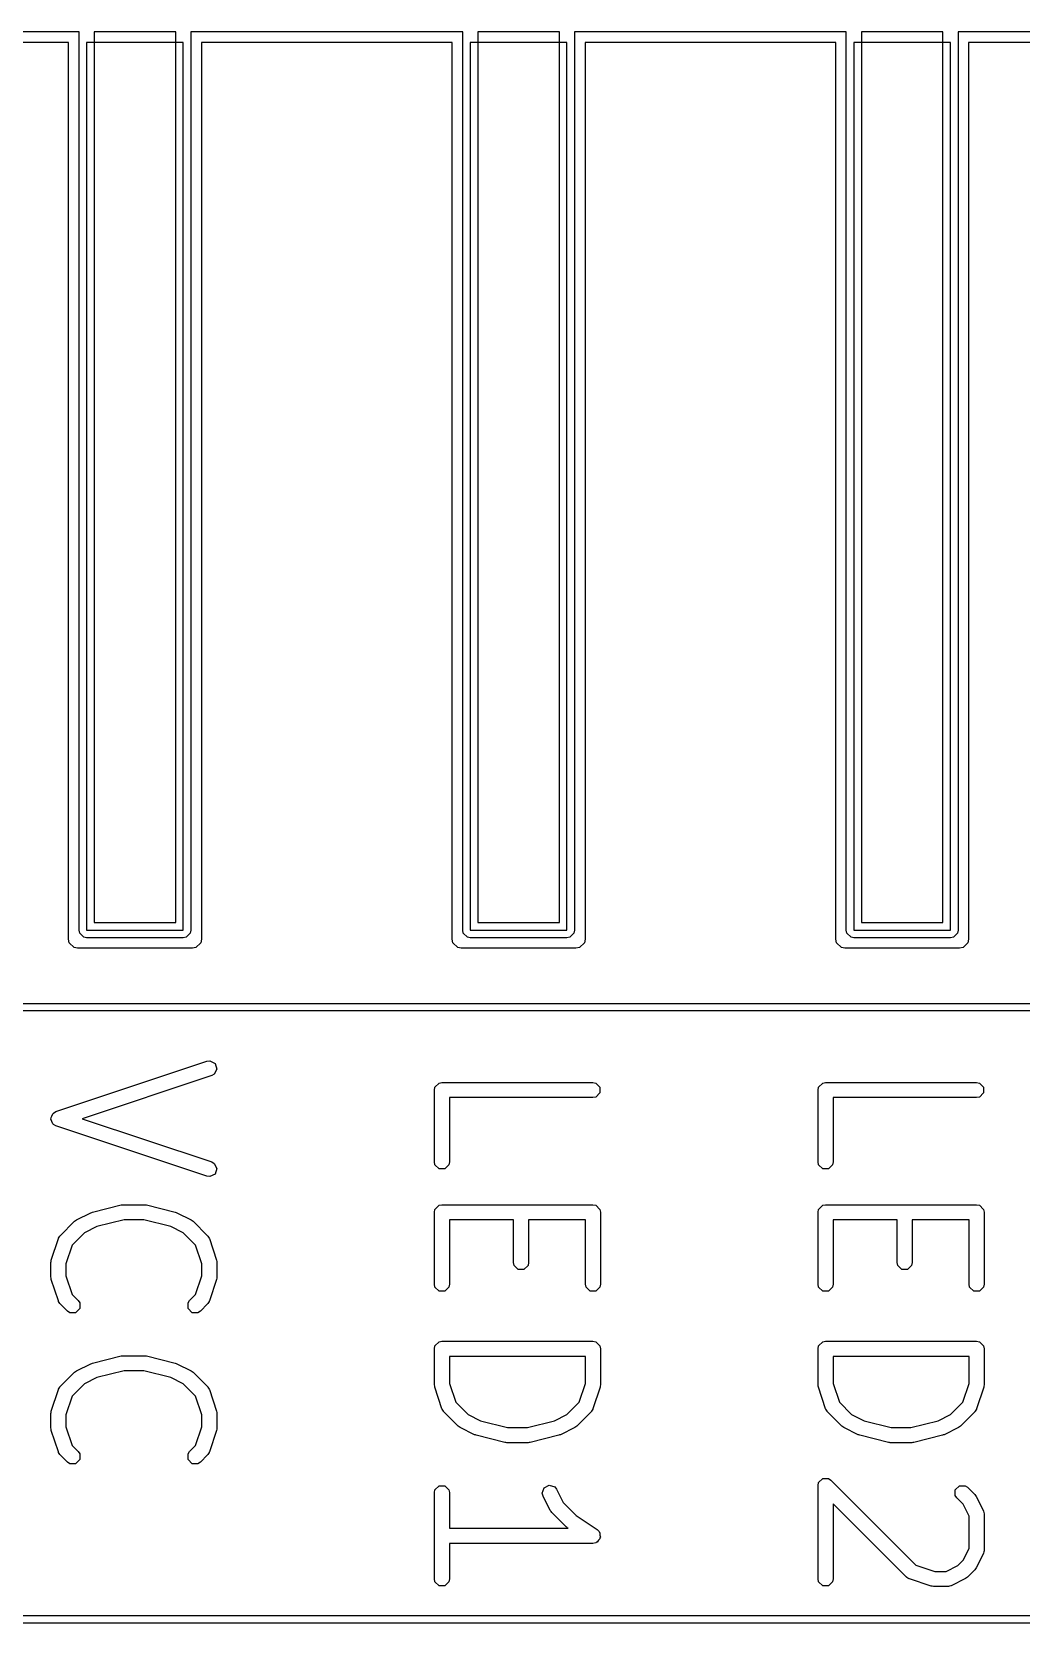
# Model space of a CAD drawing. Extents: x 0 to 1.5, y -1 to 0.
# Drawn here: x 0.7731 to 1.031, y -1.001 to -0.586 of the extents above; entities that cross this region are included whole.
import ezdxf

# ---------------------------------------------------------------- set-up
doc = ezdxf.new("R2010")
doc.units = 0
doc.header["$MEASUREMENT"] = 0
doc.layers.add('BLACK', color=7, linetype='CONTINUOUS')

msp = doc.modelspace()

# ---------------------------------------------------------------- linework, layer by layer
at = {"layer": 'BLACK', "linetype": 'CONTINUOUS'}
for p, q in [((0.78543, -0.58602), (0.71457, -0.58602)), ((0.78268, -0.58878), (0.71732, -0.58878)), ((0.78268, -0.82264), (0.78268, -0.58878)), ((0.78543, -0.82028), (0.78543, -0.58602)), ((0.7874, -0.58878), (0.7874, -0.82028)), ((0.8126, -0.58878), (0.7874, -0.58878)), ((0.78937, -0.58602), (0.78937, -0.81831)), ((0.81063, -0.58602), (0.78937, -0.58602)), ((0.81063, -0.81831), (0.81063, -0.58602)), ((0.8126, -0.82028), (0.8126, -0.58878)), ((0.88543, -0.58602), (0.81457, -0.58602)), ((0.81457, -0.58602), (0.81457, -0.82028)), ((0.88268, -0.58878), (0.81732, -0.58878)), ((0.81732, -0.58878), (0.81732, -0.82264)), ((0.88268, -0.82264), (0.88268, -0.58878)), ((0.88543, -0.82028), (0.88543, -0.58602)), ((0.8874, -0.58878), (0.8874, -0.82028)), ((0.9126, -0.58878), (0.8874, -0.58878)), ((0.88937, -0.58602), (0.88937, -0.81831)), ((0.91063, -0.58602), (0.88937, -0.58602)), ((0.91063, -0.81831), (0.91063, -0.58602)), ((0.9126, -0.82028), (0.9126, -0.58878)), ((0.98543, -0.58602), (0.91457, -0.58602)), ((0.91457, -0.58602), (0.91457, -0.82028)), ((0.98268, -0.58878), (0.91732, -0.58878)), ((0.91732, -0.58878), (0.91732, -0.82264)), ((0.98268, -0.82264), (0.98268, -0.58878)), ((0.98543, -0.82028), (0.98543, -0.58602)), ((0.9874, -0.58878), (0.9874, -0.82028)), ((1.0126, -0.58878), (0.9874, -0.58878)), ((0.98937, -0.58602), (0.98937, -0.81831)), ((1.01063, -0.58602), (0.98937, -0.58602)), ((1.01063, -0.81831), (1.01063, -0.58602)), ((1.0126, -0.82028), (1.0126, -0.58878)), ((1.08543, -0.58602), (1.01457, -0.58602)), ((1.01457, -0.58602), (1.01457, -0.82028)), ((1.08268, -0.58878), (1.01732, -0.58878)), ((1.01732, -0.58878), (1.01732, -0.82264)), ((0.78558, -0.82103), (0.78543, -0.82028)), ((0.78665, -0.82209), (0.78558, -0.82103)), ((0.7874, -0.82028), (0.8126, -0.82028)), ((0.78937, -0.81831), (0.81063, -0.81831)), ((0.81442, -0.82103), (0.81335, -0.82209)), ((0.81457, -0.82028), (0.81442, -0.82103)), ((0.88558, -0.82103), (0.88543, -0.82028)), ((0.88665, -0.82209), (0.88558, -0.82103)), ((0.8874, -0.82028), (0.9126, -0.82028)), ((0.88937, -0.81831), (0.91063, -0.81831)), ((0.91442, -0.82103), (0.91335, -0.82209)), ((0.91457, -0.82028), (0.91442, -0.82103)), ((0.98558, -0.82103), (0.98543, -0.82028)), ((0.98665, -0.82209), (0.98558, -0.82103)), ((0.9874, -0.82028), (1.0126, -0.82028)), ((0.98937, -0.81831), (1.01063, -0.81831)), ((1.01442, -0.82103), (1.01335, -0.82209)), ((1.01457, -0.82028), (1.01442, -0.82103)), ((0.78286, -0.82354), (0.78268, -0.82264)), ((0.78414, -0.82482), (0.78286, -0.82354)), ((0.78504, -0.825), (0.78414, -0.82482)), ((0.81496, -0.825), (0.78504, -0.825)), ((0.7874, -0.82224), (0.78665, -0.82209)), ((0.8126, -0.82224), (0.7874, -0.82224)), ((0.81335, -0.82209), (0.8126, -0.82224)), ((0.81586, -0.82482), (0.81496, -0.825)), ((0.81714, -0.82354), (0.81586, -0.82482)), ((0.81732, -0.82264), (0.81714, -0.82354)), ((0.88286, -0.82354), (0.88268, -0.82264)), ((0.88414, -0.82482), (0.88286, -0.82354)), ((0.88504, -0.825), (0.88414, -0.82482)), ((0.91496, -0.825), (0.88504, -0.825)), ((0.8874, -0.82224), (0.88665, -0.82209)), ((0.9126, -0.82224), (0.8874, -0.82224)), ((0.91335, -0.82209), (0.9126, -0.82224)), ((0.91586, -0.82482), (0.91496, -0.825)), ((0.91714, -0.82354), (0.91586, -0.82482)), ((0.91732, -0.82264), (0.91714, -0.82354)), ((0.98286, -0.82354), (0.98268, -0.82264)), ((0.98414, -0.82482), (0.98286, -0.82354)), ((0.98504, -0.825), (0.98414, -0.82482)), ((1.01496, -0.825), (0.98504, -0.825)), ((0.9874, -0.82224), (0.98665, -0.82209)), ((1.0126, -0.82224), (0.9874, -0.82224)), ((1.01335, -0.82209), (1.0126, -0.82224)), ((1.01586, -0.82482), (1.01496, -0.825)), ((1.01714, -0.82354), (1.01586, -0.82482)), ((1.01732, -0.82264), (1.01714, -0.82354)), ((1.27087, -0.84134), (0.62913, -0.84134)), ((0.63012, -0.83937), (1.26988, -0.83937)), ((0.7794, -0.8676), (0.81877, -0.85447)), ((0.81877, -0.85447), (0.81953, -0.85438)), ((0.81953, -0.85438), (0.82088, -0.85505)), ((0.82002, -0.85821), (0.78625, -0.86946)), ((0.82068, -0.85783), (0.82002, -0.85821)), ((0.82136, -0.85648), (0.82068, -0.85783)), ((0.82088, -0.85505), (0.82136, -0.85648)), ((0.87805, -0.86196), (0.8782, -0.86121)), ((0.87805, -0.88071), (0.87805, -0.86196)), ((0.8782, -0.86121), (0.87927, -0.86015)), ((0.87927, -0.86015), (0.88002, -0.86)), ((0.88002, -0.86), (0.91939, -0.86)), ((0.91939, -0.86), (0.92015, -0.86015)), ((0.92015, -0.86015), (0.92121, -0.86121)), ((0.92121, -0.86272), (0.92015, -0.86378)), ((0.92121, -0.86121), (0.92121, -0.86272)), ((0.97805, -0.86196), (0.9782, -0.86121)), ((0.97805, -0.88071), (0.97805, -0.86196)), ((0.9782, -0.86121), (0.97927, -0.86015)), ((0.97927, -0.86015), (0.98002, -0.86)), ((0.98002, -0.86), (1.01939, -0.86)), ((1.01939, -0.86), (1.02015, -0.86015)), ((1.02015, -0.86015), (1.02121, -0.86121)), ((1.02121, -0.86272), (1.02015, -0.86378)), ((1.02121, -0.86121), (1.02121, -0.86272)), ((0.91939, -0.86393), (0.88199, -0.86393)), ((0.88199, -0.86393), (0.88199, -0.88071)), ((0.92015, -0.86378), (0.91939, -0.86393)), ((1.01939, -0.86393), (0.98199, -0.86393)), ((0.98199, -0.86393), (0.98199, -0.88071)), ((1.02015, -0.86378), (1.01939, -0.86393)), ((0.77806, -0.86932), (0.77834, -0.86877)), ((0.77811, -0.86946), (0.77806, -0.86932)), ((0.77806, -0.8696), (0.77811, -0.86946)), ((0.77834, -0.87016), (0.77806, -0.8696)), ((0.77834, -0.86877), (0.77854, -0.86817)), ((0.77854, -0.87075), (0.77834, -0.87016)), ((0.77854, -0.86817), (0.77867, -0.86811)), ((0.77867, -0.87082), (0.77854, -0.87075)), ((0.77867, -0.86811), (0.77873, -0.86798)), ((0.77873, -0.87095), (0.77867, -0.87082)), ((0.77873, -0.86798), (0.7794, -0.8676)), ((0.7794, -0.87133), (0.77873, -0.87095)), ((0.81877, -0.88445), (0.7794, -0.87133)), ((0.78625, -0.86946), (0.82002, -0.88072)), ((0.82002, -0.88072), (0.82068, -0.8811)), ((0.82068, -0.8811), (0.82136, -0.88245)), ((0.82136, -0.88245), (0.82088, -0.88388)), ((0.8782, -0.88146), (0.87805, -0.88071)), ((0.87927, -0.88253), (0.8782, -0.88146)), ((0.88078, -0.88253), (0.87927, -0.88253)), ((0.88184, -0.88146), (0.88078, -0.88253)), ((0.88199, -0.88071), (0.88184, -0.88146)), ((0.9782, -0.88146), (0.97805, -0.88071)), ((0.97927, -0.88253), (0.9782, -0.88146)), ((0.98078, -0.88253), (0.97927, -0.88253)), ((0.98184, -0.88146), (0.98078, -0.88253)), ((0.98199, -0.88071), (0.98184, -0.88146)), ((0.81953, -0.88455), (0.81877, -0.88445)), ((0.82088, -0.88388), (0.81953, -0.88455)), ((0.78892, -0.8938), (0.79642, -0.89193)), ((0.79642, -0.89193), (0.79666, -0.89191)), ((0.79666, -0.89191), (0.7969, -0.89187)), ((0.7969, -0.89187), (0.80252, -0.89187)), ((0.80252, -0.89187), (0.80276, -0.89191)), ((0.80276, -0.89191), (0.803, -0.89193)), ((0.803, -0.89193), (0.8105, -0.8938)), ((0.8782, -0.89308), (0.87927, -0.89202)), ((0.87927, -0.89202), (0.88002, -0.89187)), ((0.88002, -0.89187), (0.91939, -0.89187)), ((0.91939, -0.89187), (0.92015, -0.89202)), ((0.92015, -0.89202), (0.92121, -0.89308)), ((0.9782, -0.89308), (0.97927, -0.89202)), ((0.97927, -0.89202), (0.98002, -0.89187)), ((0.98002, -0.89187), (1.01939, -0.89187)), ((1.01939, -0.89187), (1.02015, -0.89202)), ((1.02015, -0.89202), (1.02121, -0.89308)), ((0.78051, -0.89994), (0.78426, -0.89619)), ((0.78426, -0.89619), (0.78452, -0.89602)), ((0.78452, -0.89602), (0.78477, -0.89582)), ((0.78477, -0.89582), (0.78852, -0.89395)), ((0.78852, -0.89395), (0.78872, -0.89389)), ((0.78872, -0.89389), (0.78892, -0.8938)), ((0.79714, -0.8958), (0.79008, -0.89757)), ((0.80228, -0.8958), (0.79714, -0.8958)), ((0.80933, -0.89757), (0.80228, -0.8958)), ((0.8105, -0.8938), (0.81069, -0.89389)), ((0.81069, -0.89389), (0.8109, -0.89395)), ((0.8109, -0.89395), (0.81465, -0.89582)), ((0.81465, -0.89582), (0.8149, -0.89602)), ((0.8149, -0.89602), (0.81516, -0.89619)), ((0.81516, -0.89619), (0.81891, -0.89994)), ((0.87805, -0.89383), (0.8782, -0.89308)), ((0.87805, -0.91258), (0.87805, -0.89383)), ((0.89868, -0.8958), (0.88199, -0.8958)), ((0.88199, -0.8958), (0.88199, -0.91258)), ((0.89868, -0.90696), (0.89868, -0.8958)), ((0.91742, -0.8958), (0.90261, -0.8958)), ((0.90261, -0.8958), (0.90261, -0.90696)), ((0.91742, -0.91258), (0.91742, -0.8958)), ((0.92121, -0.89308), (0.92136, -0.89383)), ((0.92136, -0.89383), (0.92136, -0.91258)), ((0.97805, -0.89383), (0.9782, -0.89308)), ((0.97805, -0.91258), (0.97805, -0.89383)), ((0.99868, -0.8958), (0.98199, -0.8958)), ((0.98199, -0.8958), (0.98199, -0.91258)), ((0.99868, -0.90696), (0.99868, -0.8958)), ((1.01742, -0.8958), (1.00261, -0.8958)), ((1.00261, -0.8958), (1.00261, -0.90696)), ((1.01742, -0.91258), (1.01742, -0.8958)), ((1.02121, -0.89308), (1.02136, -0.89383)), ((1.02136, -0.89383), (1.02136, -0.91258)), ((0.78008, -0.90058), (0.78025, -0.90032)), ((0.78025, -0.90032), (0.78041, -0.90004)), ((0.78041, -0.90004), (0.78045, -0.90002)), ((0.78045, -0.90002), (0.78051, -0.89994)), ((0.78681, -0.8992), (0.78362, -0.9024)), ((0.79008, -0.89757), (0.78681, -0.8992)), ((0.8126, -0.8992), (0.80933, -0.89757)), ((0.8158, -0.9024), (0.8126, -0.8992)), ((0.81891, -0.89994), (0.81896, -0.90002)), ((0.81896, -0.90002), (0.81901, -0.90004)), ((0.81901, -0.90004), (0.81916, -0.90032)), ((0.81916, -0.90032), (0.81934, -0.90058)), ((0.77816, -0.90634), (0.78003, -0.90071)), ((0.78003, -0.90071), (0.78008, -0.90063)), ((0.78008, -0.90063), (0.78008, -0.90058)), ((0.78362, -0.9024), (0.78199, -0.90728)), ((0.81742, -0.90728), (0.8158, -0.9024)), ((0.81934, -0.90058), (0.81934, -0.90063)), ((0.81934, -0.90063), (0.81939, -0.90071)), ((0.81939, -0.90071), (0.82126, -0.90634)), ((0.77805, -0.90696), (0.77812, -0.90665)), ((0.77805, -0.91071), (0.77805, -0.90696)), ((0.77812, -0.90665), (0.77816, -0.90634)), ((0.78199, -0.90728), (0.78199, -0.91039)), ((0.81742, -0.91039), (0.81742, -0.90728)), ((0.82126, -0.90634), (0.8213, -0.90665)), ((0.8213, -0.90665), (0.82136, -0.90696)), ((0.82136, -0.90696), (0.82136, -0.91071)), ((0.89883, -0.90771), (0.89868, -0.90696)), ((0.89989, -0.90878), (0.89883, -0.90771)), ((0.90246, -0.90771), (0.9014, -0.90878)), ((0.90261, -0.90696), (0.90246, -0.90771)), ((0.99883, -0.90771), (0.99868, -0.90696)), ((0.99989, -0.90878), (0.99883, -0.90771)), ((1.00246, -0.90771), (1.0014, -0.90878)), ((1.00261, -0.90696), (1.00246, -0.90771)), ((0.77812, -0.91102), (0.77805, -0.91071)), ((0.77816, -0.91133), (0.77812, -0.91102)), ((0.78003, -0.91695), (0.77816, -0.91133)), ((0.78199, -0.91039), (0.78362, -0.91527)), ((0.8158, -0.91527), (0.81742, -0.91039)), ((0.82126, -0.91133), (0.81939, -0.91695)), ((0.8213, -0.91102), (0.82126, -0.91133)), ((0.82136, -0.91071), (0.8213, -0.91102)), ((0.8782, -0.91334), (0.87805, -0.91258)), ((0.88199, -0.91258), (0.88184, -0.91334)), ((0.9014, -0.90878), (0.89989, -0.90878)), ((0.91757, -0.91334), (0.91742, -0.91258)), ((0.92136, -0.91258), (0.92121, -0.91334)), ((0.9782, -0.91334), (0.97805, -0.91258)), ((0.98199, -0.91258), (0.98184, -0.91334)), ((1.0014, -0.90878), (0.99989, -0.90878)), ((1.01757, -0.91334), (1.01742, -0.91258)), ((1.02136, -0.91258), (1.02121, -0.91334)), ((0.78008, -0.91704), (0.78003, -0.91695)), ((0.78008, -0.91709), (0.78008, -0.91704)), ((0.78362, -0.91527), (0.78516, -0.91681)), ((0.78516, -0.91681), (0.78559, -0.91745)), ((0.81382, -0.91745), (0.81425, -0.91681)), ((0.81425, -0.91681), (0.8158, -0.91527)), ((0.81939, -0.91695), (0.81934, -0.91704)), ((0.81934, -0.91704), (0.81934, -0.91709)), ((0.87927, -0.9144), (0.8782, -0.91334)), ((0.88078, -0.9144), (0.87927, -0.9144)), ((0.88184, -0.91334), (0.88078, -0.9144)), ((0.91864, -0.9144), (0.91757, -0.91334)), ((0.92015, -0.9144), (0.91864, -0.9144)), ((0.92121, -0.91334), (0.92015, -0.9144)), ((0.97927, -0.9144), (0.9782, -0.91334)), ((0.98078, -0.9144), (0.97927, -0.9144)), ((0.98184, -0.91334), (0.98078, -0.9144)), ((1.01864, -0.9144), (1.01757, -0.91334)), ((1.02015, -0.9144), (1.01864, -0.9144)), ((1.02121, -0.91334), (1.02015, -0.9144)), ((0.78025, -0.91735), (0.78008, -0.91709)), ((0.78041, -0.91762), (0.78025, -0.91735)), ((0.78045, -0.91764), (0.78041, -0.91762)), ((0.78051, -0.91772), (0.78045, -0.91764)), ((0.78238, -0.9196), (0.78051, -0.91772)), ((0.78302, -0.92003), (0.78238, -0.9196)), ((0.78453, -0.92003), (0.78302, -0.92003)), ((0.78559, -0.91896), (0.78453, -0.92003)), ((0.78559, -0.91745), (0.78559, -0.91896)), ((0.81382, -0.91896), (0.81382, -0.91745)), ((0.81489, -0.92003), (0.81382, -0.91896)), ((0.8164, -0.92003), (0.81489, -0.92003)), ((0.81704, -0.9196), (0.8164, -0.92003)), ((0.81891, -0.91772), (0.81704, -0.9196)), ((0.81896, -0.91764), (0.81891, -0.91772)), ((0.81901, -0.91762), (0.81896, -0.91764)), ((0.81916, -0.91735), (0.81901, -0.91762)), ((0.81934, -0.91709), (0.81916, -0.91735)), ((0.87805, -0.92946), (0.8782, -0.9287)), ((0.87805, -0.93883), (0.87805, -0.92946)), ((0.8782, -0.9287), (0.87927, -0.92764)), ((0.87927, -0.92764), (0.88002, -0.92749)), ((0.88002, -0.92749), (0.91939, -0.92749)), ((0.91939, -0.92749), (0.92015, -0.92764)), ((0.92015, -0.92764), (0.92121, -0.9287)), ((0.92121, -0.9287), (0.92136, -0.92946)), ((0.92136, -0.92946), (0.92136, -0.93883)), ((0.97805, -0.92946), (0.9782, -0.9287)), ((0.97805, -0.93883), (0.97805, -0.92946)), ((0.9782, -0.9287), (0.97927, -0.92764)), ((0.97927, -0.92764), (0.98002, -0.92749)), ((0.98002, -0.92749), (1.01939, -0.92749)), ((1.01939, -0.92749), (1.02015, -0.92764)), ((1.02015, -0.92764), (1.02121, -0.9287)), ((1.02121, -0.9287), (1.02136, -0.92946)), ((1.02136, -0.92946), (1.02136, -0.93883)), ((0.78477, -0.93519), (0.78852, -0.93332)), ((0.78852, -0.93332), (0.78872, -0.93326)), ((0.78872, -0.93326), (0.78892, -0.93317)), ((0.78892, -0.93317), (0.79642, -0.9313)), ((0.79642, -0.9313), (0.79666, -0.93128)), ((0.79666, -0.93128), (0.7969, -0.93124)), ((0.7969, -0.93124), (0.80252, -0.93124)), ((0.80252, -0.93124), (0.80276, -0.93128)), ((0.80276, -0.93128), (0.803, -0.9313)), ((0.803, -0.9313), (0.8105, -0.93317)), ((0.8105, -0.93317), (0.81069, -0.93326)), ((0.81069, -0.93326), (0.8109, -0.93332)), ((0.8109, -0.93332), (0.81465, -0.93519)), ((0.91742, -0.93142), (0.88199, -0.93142)), ((0.88199, -0.93142), (0.88199, -0.93851)), ((0.91742, -0.93851), (0.91742, -0.93142)), ((1.01742, -0.93142), (0.98199, -0.93142)), ((0.98199, -0.93142), (0.98199, -0.93851)), ((1.01742, -0.93851), (1.01742, -0.93142)), ((0.78051, -0.93931), (0.78426, -0.93556)), ((0.78426, -0.93556), (0.78452, -0.93539)), ((0.78452, -0.93539), (0.78477, -0.93519)), ((0.79008, -0.93694), (0.78681, -0.93857)), ((0.79714, -0.93517), (0.79008, -0.93694)), ((0.80228, -0.93517), (0.79714, -0.93517)), ((0.80933, -0.93694), (0.80228, -0.93517)), ((0.8126, -0.93857), (0.80933, -0.93694)), ((0.81465, -0.93519), (0.8149, -0.93539)), ((0.8149, -0.93539), (0.81516, -0.93556)), ((0.81516, -0.93556), (0.81891, -0.93931)), ((0.77816, -0.94571), (0.78003, -0.94008)), ((0.78003, -0.94008), (0.78008, -0.94)), ((0.78008, -0.93995), (0.78025, -0.93969)), ((0.78008, -0.94), (0.78008, -0.93995)), ((0.78025, -0.93969), (0.78041, -0.93941)), ((0.78041, -0.93941), (0.78045, -0.93939)), ((0.78045, -0.93939), (0.78051, -0.93931)), ((0.78362, -0.94177), (0.78199, -0.94665)), ((0.78681, -0.93857), (0.78362, -0.94177)), ((0.8158, -0.94177), (0.8126, -0.93857)), ((0.81742, -0.94665), (0.8158, -0.94177)), ((0.81891, -0.93931), (0.81896, -0.93939)), ((0.81896, -0.93939), (0.81901, -0.93941)), ((0.81901, -0.93941), (0.81916, -0.93969)), ((0.81916, -0.93969), (0.81934, -0.93995)), ((0.81934, -0.93995), (0.81934, -0.94)), ((0.81934, -0.94), (0.81939, -0.94008)), ((0.81939, -0.94008), (0.82126, -0.94571)), ((0.87812, -0.93914), (0.87805, -0.93883)), ((0.87816, -0.93945), (0.87812, -0.93914)), ((0.88003, -0.94508), (0.87816, -0.93945)), ((0.88199, -0.93851), (0.88362, -0.94339)), ((0.9158, -0.94339), (0.91742, -0.93851)), ((0.92126, -0.93945), (0.91939, -0.94508)), ((0.9213, -0.93914), (0.92126, -0.93945)), ((0.92136, -0.93883), (0.9213, -0.93914)), ((0.97812, -0.93914), (0.97805, -0.93883)), ((0.97816, -0.93945), (0.97812, -0.93914)), ((0.98003, -0.94508), (0.97816, -0.93945)), ((0.98199, -0.93851), (0.98362, -0.94339)), ((1.0158, -0.94339), (1.01742, -0.93851)), ((1.02126, -0.93945), (1.01939, -0.94508)), ((1.0213, -0.93914), (1.02126, -0.93945)), ((1.02136, -0.93883), (1.0213, -0.93914)), ((0.77805, -0.94633), (0.77812, -0.94602)), ((0.77812, -0.94602), (0.77816, -0.94571)), ((0.82126, -0.94571), (0.8213, -0.94602)), ((0.8213, -0.94602), (0.82136, -0.94633)), ((0.88008, -0.94516), (0.88003, -0.94508)), ((0.88008, -0.94521), (0.88008, -0.94516)), ((0.88025, -0.94547), (0.88008, -0.94521)), ((0.88041, -0.94574), (0.88025, -0.94547)), ((0.88045, -0.94576), (0.88041, -0.94574)), ((0.88051, -0.94585), (0.88045, -0.94576)), ((0.88426, -0.9496), (0.88051, -0.94585)), ((0.88362, -0.94339), (0.88681, -0.94659)), ((0.9126, -0.94659), (0.9158, -0.94339)), ((0.91891, -0.94585), (0.91516, -0.9496)), ((0.91896, -0.94576), (0.91891, -0.94585)), ((0.91901, -0.94574), (0.91896, -0.94576)), ((0.91916, -0.94547), (0.91901, -0.94574)), ((0.91934, -0.94521), (0.91916, -0.94547)), ((0.91939, -0.94508), (0.91934, -0.94516)), ((0.91934, -0.94516), (0.91934, -0.94521)), ((0.98008, -0.94516), (0.98003, -0.94508)), ((0.98008, -0.94521), (0.98008, -0.94516)), ((0.98025, -0.94547), (0.98008, -0.94521)), ((0.98041, -0.94574), (0.98025, -0.94547)), ((0.98045, -0.94576), (0.98041, -0.94574)), ((0.98051, -0.94585), (0.98045, -0.94576)), ((0.98426, -0.9496), (0.98051, -0.94585)), ((0.98362, -0.94339), (0.98681, -0.94659)), ((1.0126, -0.94659), (1.0158, -0.94339)), ((1.01891, -0.94585), (1.01516, -0.9496)), ((1.01896, -0.94576), (1.01891, -0.94585)), ((1.01901, -0.94574), (1.01896, -0.94576)), ((1.01916, -0.94547), (1.01901, -0.94574)), ((1.01934, -0.94521), (1.01916, -0.94547)), ((1.01939, -0.94508), (1.01934, -0.94516)), ((1.01934, -0.94516), (1.01934, -0.94521)), ((0.77805, -0.95008), (0.77805, -0.94633)), ((0.77812, -0.95039), (0.77805, -0.95008)), ((0.78199, -0.94665), (0.78199, -0.94976)), ((0.78199, -0.94976), (0.78362, -0.95464)), ((0.8158, -0.95464), (0.81742, -0.94976)), ((0.81742, -0.94976), (0.81742, -0.94665)), ((0.82136, -0.95008), (0.8213, -0.95039)), ((0.82136, -0.94633), (0.82136, -0.95008)), ((0.88452, -0.94977), (0.88426, -0.9496)), ((0.88477, -0.94996), (0.88452, -0.94977)), ((0.88852, -0.95184), (0.88477, -0.94996)), ((0.88681, -0.94659), (0.89008, -0.94822)), ((0.89008, -0.94822), (0.89714, -0.94998)), ((0.89714, -0.94998), (0.90228, -0.94998)), ((0.90228, -0.94998), (0.90933, -0.94822)), ((0.90933, -0.94822), (0.9126, -0.94659)), ((0.91465, -0.94996), (0.9109, -0.95184)), ((0.9149, -0.94977), (0.91465, -0.94996)), ((0.91516, -0.9496), (0.9149, -0.94977)), ((0.98452, -0.94977), (0.98426, -0.9496)), ((0.98477, -0.94996), (0.98452, -0.94977)), ((0.98852, -0.95184), (0.98477, -0.94996)), ((0.98681, -0.94659), (0.99008, -0.94822)), ((0.99008, -0.94822), (0.99714, -0.94998)), ((0.99714, -0.94998), (1.00228, -0.94998)), ((1.00228, -0.94998), (1.00933, -0.94822)), ((1.00933, -0.94822), (1.0126, -0.94659)), ((1.01465, -0.94996), (1.0109, -0.95184)), ((1.0149, -0.94977), (1.01465, -0.94996)), ((1.01516, -0.9496), (1.0149, -0.94977)), ((0.77816, -0.9507), (0.77812, -0.95039)), ((0.78003, -0.95632), (0.77816, -0.9507)), ((0.82126, -0.9507), (0.81939, -0.95632)), ((0.8213, -0.95039), (0.82126, -0.9507)), ((0.88872, -0.9519), (0.88852, -0.95184)), ((0.88892, -0.95199), (0.88872, -0.9519)), ((0.89642, -0.95386), (0.88892, -0.95199)), ((0.89666, -0.95387), (0.89642, -0.95386)), ((0.8969, -0.95392), (0.89666, -0.95387)), ((0.90252, -0.95392), (0.8969, -0.95392)), ((0.90276, -0.95387), (0.90252, -0.95392)), ((0.903, -0.95386), (0.90276, -0.95387)), ((0.9105, -0.95199), (0.903, -0.95386)), ((0.91069, -0.9519), (0.9105, -0.95199)), ((0.9109, -0.95184), (0.91069, -0.9519)), ((0.98872, -0.9519), (0.98852, -0.95184)), ((0.98892, -0.95199), (0.98872, -0.9519)), ((0.99642, -0.95386), (0.98892, -0.95199)), ((0.99666, -0.95387), (0.99642, -0.95386)), ((0.9969, -0.95392), (0.99666, -0.95387)), ((1.00252, -0.95392), (0.9969, -0.95392)), ((1.00276, -0.95387), (1.00252, -0.95392)), ((1.003, -0.95386), (1.00276, -0.95387)), ((1.0105, -0.95199), (1.003, -0.95386)), ((1.01069, -0.9519), (1.0105, -0.95199)), ((1.0109, -0.95184), (1.01069, -0.9519)), ((0.78008, -0.95641), (0.78003, -0.95632)), ((0.78008, -0.95646), (0.78008, -0.95641)), ((0.78025, -0.95672), (0.78008, -0.95646)), ((0.78041, -0.95699), (0.78025, -0.95672)), ((0.78045, -0.95701), (0.78041, -0.95699)), ((0.78051, -0.95709), (0.78045, -0.95701)), ((0.78238, -0.95897), (0.78051, -0.95709)), ((0.78362, -0.95464), (0.78516, -0.95619)), ((0.78559, -0.95833), (0.78453, -0.9594)), ((0.78516, -0.95619), (0.78559, -0.95682)), ((0.78559, -0.95682), (0.78559, -0.95833)), ((0.81382, -0.95682), (0.81425, -0.95619)), ((0.81382, -0.95833), (0.81382, -0.95682)), ((0.81489, -0.9594), (0.81382, -0.95833)), ((0.81425, -0.95619), (0.8158, -0.95464)), ((0.81891, -0.95709), (0.81704, -0.95897)), ((0.81896, -0.95701), (0.81891, -0.95709)), ((0.81901, -0.95699), (0.81896, -0.95701)), ((0.81916, -0.95672), (0.81901, -0.95699)), ((0.81934, -0.95646), (0.81916, -0.95672)), ((0.81939, -0.95632), (0.81934, -0.95641)), ((0.81934, -0.95641), (0.81934, -0.95646)), ((0.78302, -0.9594), (0.78238, -0.95897)), ((0.78453, -0.9594), (0.78302, -0.9594)), ((0.8164, -0.9594), (0.81489, -0.9594)), ((0.81704, -0.95897), (0.8164, -0.9594)), ((0.87805, -0.96695), (0.8782, -0.9662)), ((0.8782, -0.9662), (0.87927, -0.96513)), ((0.87927, -0.96513), (0.88078, -0.96513)), ((0.88078, -0.96513), (0.88184, -0.9662)), ((0.88184, -0.9662), (0.88199, -0.96695)), ((0.90618, -0.96709), (0.90666, -0.96566)), ((0.90666, -0.96566), (0.908, -0.96499)), ((0.908, -0.96499), (0.90943, -0.96546)), ((0.90943, -0.96546), (0.9099, -0.96607)), ((0.9099, -0.96607), (0.91164, -0.96953)), ((0.97805, -0.96508), (0.9782, -0.96432)), ((0.97805, -0.98945), (0.97805, -0.96508)), ((0.9782, -0.96432), (0.97927, -0.96326)), ((0.97927, -0.96326), (0.98078, -0.96326)), ((0.98078, -0.96326), (0.98141, -0.96368)), ((0.98141, -0.96368), (1.00358, -0.98585)), ((1.01382, -0.9662), (1.01489, -0.96513)), ((1.01382, -0.9677), (1.01382, -0.9662)), ((1.01489, -0.96513), (1.0164, -0.96513)), ((1.0164, -0.96513), (1.01704, -0.96556)), ((1.01704, -0.96556), (1.01891, -0.96743)), ((0.87805, -0.98945), (0.87805, -0.96695)), ((0.88199, -0.96695), (0.88199, -0.97623)), ((0.90638, -0.96783), (0.90618, -0.96709)), ((0.90826, -0.97158), (0.90638, -0.96783)), ((0.91164, -0.96953), (0.91502, -0.97292)), ((1.00113, -0.98897), (0.98199, -0.96983)), ((0.98199, -0.96983), (0.98199, -0.98945)), ((1.01425, -0.96834), (1.01382, -0.9677)), ((1.0159, -0.96999), (1.01425, -0.96834)), ((1.01742, -0.97304), (1.0159, -0.96999)), ((1.01891, -0.96743), (1.01909, -0.9677)), ((1.01909, -0.9677), (1.01928, -0.96795)), ((1.01928, -0.96795), (1.02115, -0.97169)), ((0.90845, -0.97183), (0.90826, -0.97158)), ((0.90863, -0.97209), (0.90845, -0.97183)), ((0.91238, -0.97584), (0.90863, -0.97209)), ((0.91502, -0.97292), (0.92048, -0.97656)), ((1.01742, -0.98148), (1.01742, -0.97304)), ((1.02115, -0.97169), (1.02118, -0.97179)), ((1.02118, -0.97179), (1.02121, -0.97182)), ((1.02121, -0.97182), (1.02127, -0.97213)), ((1.02127, -0.97213), (1.02136, -0.97244)), ((1.02136, -0.97244), (1.02134, -0.97248)), ((1.02134, -0.97248), (1.02136, -0.97258)), ((1.02136, -0.97258), (1.02136, -0.98195)), ((0.88199, -0.97623), (0.91289, -0.97623)), ((0.91254, -0.97595), (0.91238, -0.97584)), ((0.91268, -0.97609), (0.91254, -0.97595)), ((0.91289, -0.97623), (0.91268, -0.97609)), ((0.92048, -0.97656), (0.92103, -0.9771)), ((0.92121, -0.97895), (0.92081, -0.97936)), ((0.92103, -0.9771), (0.92107, -0.9773)), ((0.92107, -0.9773), (0.92121, -0.97745)), ((0.92121, -0.97745), (0.92121, -0.97802)), ((0.92121, -0.97802), (0.92132, -0.97858)), ((0.92132, -0.97858), (0.92121, -0.97875)), ((0.92121, -0.97875), (0.92121, -0.97895)), ((0.91939, -0.98017), (0.88199, -0.98017)), ((0.88199, -0.98017), (0.88199, -0.98945)), ((0.92015, -0.98002), (0.91939, -0.98017)), ((0.92029, -0.97987), (0.92015, -0.98002)), ((0.92049, -0.97984), (0.92029, -0.97987)), ((0.92081, -0.97936), (0.92049, -0.97984)), ((1.0159, -0.98453), (1.01742, -0.98148)), ((1.02115, -0.98283), (1.01928, -0.98658)), ((1.02118, -0.98273), (1.02115, -0.98283)), ((1.02121, -0.9827), (1.02118, -0.98273)), ((1.02127, -0.98239), (1.02121, -0.9827)), ((1.02136, -0.98209), (1.02127, -0.98239)), ((1.02136, -0.98195), (1.02134, -0.98205)), ((1.02134, -0.98205), (1.02136, -0.98209)), ((1.00358, -0.98585), (1.00846, -0.98748)), ((1.00846, -0.98748), (1.01143, -0.98748)), ((1.01143, -0.98748), (1.01448, -0.98596)), ((1.01448, -0.98596), (1.0159, -0.98453)), ((1.01891, -0.98709), (1.01704, -0.98897)), ((1.01909, -0.98683), (1.01891, -0.98709)), ((1.01928, -0.98658), (1.01909, -0.98683)), ((0.8782, -0.9902), (0.87805, -0.98945)), ((0.87927, -0.99127), (0.8782, -0.9902)), ((0.88078, -0.99127), (0.87927, -0.99127)), ((0.88184, -0.9902), (0.88078, -0.99127)), ((0.88199, -0.98945), (0.88184, -0.9902)), ((0.9782, -0.9902), (0.97805, -0.98945)), ((0.97927, -0.99127), (0.9782, -0.9902)), ((0.98078, -0.99127), (0.97927, -0.99127)), ((0.98184, -0.9902), (0.98078, -0.99127)), ((0.98199, -0.98945), (0.98184, -0.9902)), ((1.00121, -0.98902), (1.00113, -0.98897)), ((1.00123, -0.98906), (1.00121, -0.98902)), ((1.0015, -0.98922), (1.00123, -0.98906)), ((1.00177, -0.98939), (1.0015, -0.98922)), ((1.00181, -0.98939), (1.00177, -0.98939)), ((1.0019, -0.98944), (1.00181, -0.98939)), ((1.00752, -0.99132), (1.0019, -0.98944)), ((1.00783, -0.99135), (1.00752, -0.99132)), ((1.00814, -0.99142), (1.00783, -0.99135)), ((1.01189, -0.99142), (1.00814, -0.99142)), ((1.01199, -0.9914), (1.01189, -0.99142)), ((1.01203, -0.99141), (1.01199, -0.9914)), ((1.01234, -0.99133), (1.01203, -0.99141)), ((1.01265, -0.99127), (1.01234, -0.99133)), ((1.01268, -0.99123), (1.01265, -0.99127)), ((1.01277, -0.99121), (1.01268, -0.99123)), ((1.01652, -0.98933), (1.01277, -0.99121)), ((1.01677, -0.98914), (1.01652, -0.98933)), ((1.01704, -0.98897), (1.01677, -0.98914)), ((0.00098, -0.99902), (1.49902, -0.99902)), ((1.5, -1.00098), (0, -1.00098))]:
    msp.add_line(p, q, dxfattribs=at)

doc.saveas('drawing.dxf')
